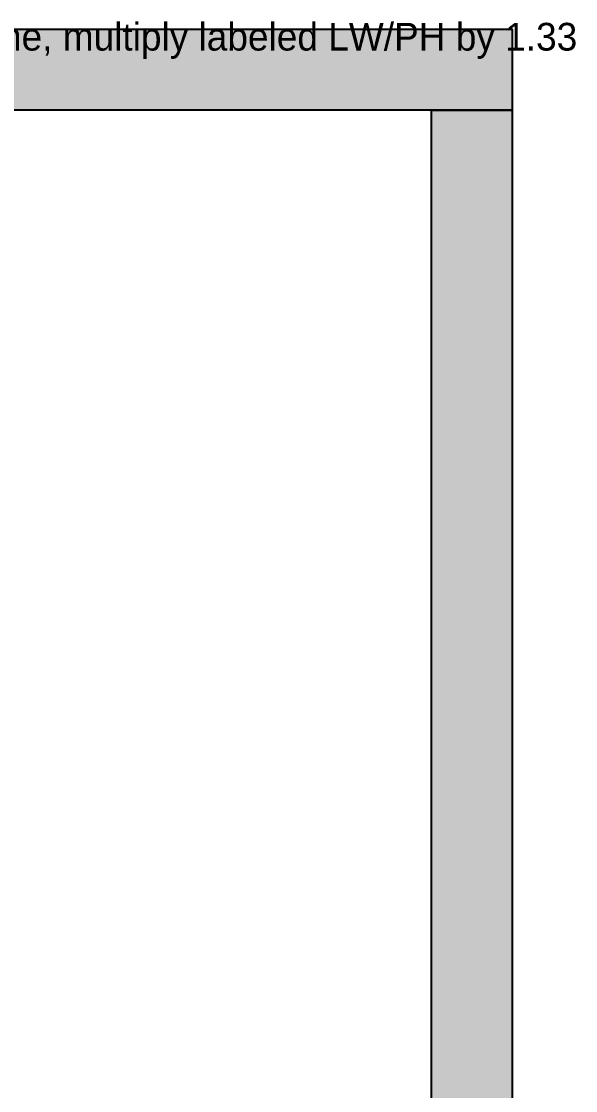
# Model space of a CAD drawing. Header units: millimetres. Extents: x 396 to 1153, y 243 to 903.
# Drawn here: x 961 to 1153.1, y 532.5 to 903 of the extents above; entities that cross this region are included whole.
import ezdxf
from ezdxf.enums import TextEntityAlignment as Align

# ---------------------------------------------------------------- set-up
doc = ezdxf.new("R2010")
doc.units = ezdxf.units.MM
doc.layers.add('FRAME', color=7, linetype='Continuous')
doc.layers.add('NOTES', color=7, linetype='Continuous')

msp = doc.modelspace()

# ---------------------------------------------------------------- hatches: boundary and pattern name
at = {"layer": 'FRAME', "true_color": 0x000000}
h = msp.add_hatch(color=7, dxfattribs=at)
h.dxf.hatch_style = 1
h.paths.add_polyline_path([(417.12, 900.25), (1131.12, 900.25), (1131.12, 872.25), (417.12, 872.25), (417.12, 900.25)])
h = msp.add_hatch(color=7, dxfattribs=at)
h.dxf.hatch_style = 1
h.paths.add_polyline_path([(1103.12, 872.25), (1131.12, 872.25), (1131.12, 270.8), (1103.12, 270.8), (1103.12, 872.25)])

# ---------------------------------------------------------------- linework, layer by layer
at = {"layer": 'FRAME', "color": 250}
for points in [[(417.12, 900.25), (1131.12, 900.25), (1131.12, 872.25), (417.12, 872.25), (417.12, 900.25)], [(1103.12, 872.25), (1131.12, 872.25), (1131.12, 270.8), (1103.12, 270.8), (1103.12, 872.25)]]:
    msp.add_lwpolyline(points, close=True, dxfattribs=at)
at = {"layer": 'FRAME', "color": 250, "true_color": 0x000000}
for points in [[(417.12, 900.25), (417.12, 872.25), (1131.12, 872.25)], [(1131.12, 872.25), (1131.12, 900.25), (417.12, 900.25)], [(1103.12, 872.25), (1103.12, 270.8), (1131.12, 270.8)], [(1131.12, 270.8), (1131.12, 872.25), (1103.12, 872.25)]]:
    msp.add_solid(points, dxfattribs=at)

# ---------------------------------------------------------------- texts
at = {"layer": 'NOTES', "color": 250}
msp.add_text('Region: CENTER   Aspect: 4:3   4X   Full PH=800 mm   Tile height=601 mm   If this tile fills the frame, multiply labeled LW/PH by 1.33', height=9.6, dxfattribs=at).set_placement((774.12, 897.65), align=Align.MIDDLE_CENTER)

doc.saveas('drawing.dxf')
